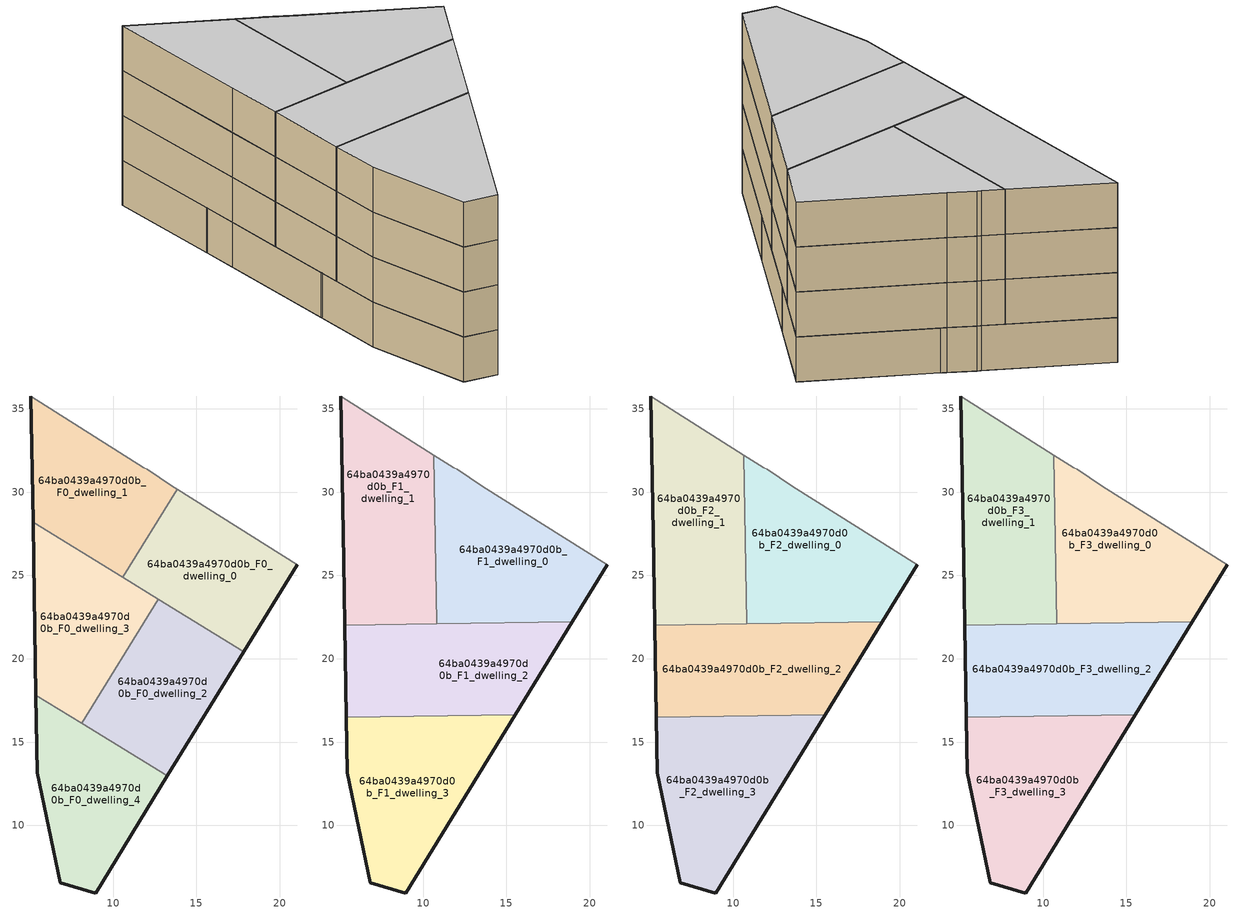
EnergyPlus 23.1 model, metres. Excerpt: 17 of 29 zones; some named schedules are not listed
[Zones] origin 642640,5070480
64ba0439a4970d0b_F0_dwelling_0
 floor ground (EU_floor_Construction): 17.85,20.42 21.06,25.66 13.85,30.18 10.59,24.88 z0
 wall outside (EU_wall_Construction): 21.06,25.66 17.85,20.42 z0:3
 wall to 64ba0439a4970d0b_F0_dwelling_1 (EU_wall_Construction): 10.59,24.88 13.85,30.18 z0:3
 wall adiabatic (EU_wall_Construction): 13.85,30.18 21.06,25.66 z0:3
 wall to 64ba0439a4970d0b_F0_dwelling_2 (EU_wall_Construction): 17.85,20.42 12.72,23.58 z0:3
 wall to 64ba0439a4970d0b_F0_dwelling_3 (EU_wall_Construction): 12.72,23.58 10.59,24.88 z0:3
64ba0439a4970d0b_F0_dwelling_1
 floor ground (EU_floor_Construction): 10.59,24.88 13.85,30.18 13.56,30.36 12.06,31.36 11.86,31.46 5.06,35.77 5.21,28.19 z0
 wall outside (EU_wall_Construction): 5.21,28.19 5.06,35.77 z0:3
 wall adiabatic (EU_wall_Construction): 5.06,35.77 11.86,31.46 12.06,31.36 13.56,30.36 13.85,30.18 z0:3
 wall to 64ba0439a4970d0b_F0_dwelling_3 (EU_wall_Construction): 10.59,24.88 5.21,28.19 z0:3
64ba0439a4970d0b_F0_dwelling_2
 floor ground (EU_floor_Construction): 13.27,12.97 17.85,20.42 12.72,23.58 8.14,16.13 z0
 wall outside (EU_wall_Construction): 17.85,20.42 13.27,12.97 z0:3
 wall to 64ba0439a4970d0b_F0_dwelling_3 (EU_wall_Construction): 8.14,16.13 12.72,23.58 z0:3
 wall to 64ba0439a4970d0b_F0_dwelling_4 (EU_wall_Construction): 13.27,12.97 8.14,16.13 z0:3
64ba0439a4970d0b_F0_dwelling_3
 floor ground (EU_floor_Construction): 8.14,16.13 12.72,23.58 5.21,28.19 5.25,25.86 5.38,17.83 z0
 wall outside (EU_wall_Construction): 5.38,17.83 5.25,25.86 5.21,28.19 z0:3
 wall to 64ba0439a4970d0b_F0_dwelling_4 (EU_wall_Construction): 8.14,16.13 5.38,17.83 z0:3
64ba0439a4970d0b_F0_dwelling_4
 floor ground (EU_floor_Construction): 8.95,5.95 13.27,12.97 5.38,17.83 5.45,13.15 6.85,6.55 z0
 wall outside (EU_wall_Construction): 13.27,12.97 8.95,5.95 6.85,6.55 5.45,13.15 5.38,17.83 z0:3
64ba0439a4970d0b_F1_dwelling_0
 floor to 64ba0439a4970d0b_F0_dwelling_0 (EU_floor_Construction): 18.96,22.24 21.06,25.66 13.85,30.18 10.77,25.17 10.77,24.77 15,22.17 z3
 floor to 64ba0439a4970d0b_F0_dwelling_1 (EU_floor_Construction): 10.77,25.17 13.85,30.18 13.56,30.36 12.06,31.36 11.86,31.46 10.65,32.23 z3
 floor to 64ba0439a4970d0b_F0_dwelling_3 (EU_floor_Construction): 11.82,22.12 12.72,23.58 10.77,24.77 10.82,22.11 z3
 floor to 64ba0439a4970d0b_F0_dwelling_2 (EU_floor_Construction): 15,22.17 12.72,23.58 11.82,22.12 z3
 wall outside (EU_wall_Construction): 21.06,25.66 18.96,22.24 z3:6
 wall adiabatic (EU_wall_Construction): 10.65,32.23 11.86,31.46 12.06,31.36 13.56,30.36 21.06,25.66 z3:6
 wall to 64ba0439a4970d0b_F1_dwelling_1 (EU_wall_Construction): 10.82,22.11 10.65,32.23 z3:6
 wall to 64ba0439a4970d0b_F1_dwelling_2 (EU_wall_Construction): 18.96,22.24 10.82,22.11 z3:6
64ba0439a4970d0b_F1_dwelling_1
 floor to 64ba0439a4970d0b_F0_dwelling_1 (EU_floor_Construction): 10.59,24.88 10.77,25.17 10.65,32.23 5.06,35.77 5.21,28.19 z3
 floor to 64ba0439a4970d0b_F0_dwelling_3 (EU_floor_Construction): 10.82,22.11 10.77,24.77 5.21,28.19 5.25,25.86 5.31,22.02 z3
 floor to 64ba0439a4970d0b_F0_dwelling_0 (EU_floor_Construction): 10.77,24.77 10.77,25.17 10.59,24.88 z3
 wall outside (EU_wall_Construction): 5.31,22.02 5.25,25.86 5.06,35.77 z3:6
 wall adiabatic (EU_wall_Construction): 5.06,35.77 10.65,32.23 z3:6
 wall to 64ba0439a4970d0b_F1_dwelling_2 (EU_wall_Construction): 10.82,22.11 5.31,22.02 z3:6
64ba0439a4970d0b_F1_dwelling_2
 floor to 64ba0439a4970d0b_F0_dwelling_2 (EU_floor_Construction): 15.53,16.65 17.85,20.42 15,22.17 11.82,22.12 8.39,16.53 z3
 floor to 64ba0439a4970d0b_F0_dwelling_0 (EU_floor_Construction): 17.85,20.42 18.96,22.24 15,22.17 z3
 floor to 64ba0439a4970d0b_F0_dwelling_4 (EU_floor_Construction): 7.51,16.52 5.38,17.82 5.4,16.48 z3
 floor to 64ba0439a4970d0b_F0_dwelling_3 (EU_floor_Construction): 8.39,16.53 11.82,22.12 5.31,22.02 5.38,17.82 7.51,16.52 z3
 wall outside (EU_wall_Construction): 5.4,16.48 5.31,22.02 / 18.96,22.24 15.53,16.65 z3:6
 wall to 64ba0439a4970d0b_F1_dwelling_3 (EU_wall_Construction): 15.53,16.65 5.4,16.48 z3:6
64ba0439a4970d0b_F1_dwelling_3
 floor to 64ba0439a4970d0b_F0_dwelling_3 (EU_floor_Construction): 8.14,16.13 8.39,16.53 7.51,16.52 z3
 floor to 64ba0439a4970d0b_F0_dwelling_4 (EU_floor_Construction): 8.95,5.95 13.27,12.97 7.51,16.52 5.4,16.48 5.45,13.15 6.85,6.55 z3
 floor to 64ba0439a4970d0b_F0_dwelling_2 (EU_floor_Construction): 13.27,12.97 15.53,16.65 8.39,16.53 8.14,16.13 z3
 wall outside (EU_wall_Construction): 15.53,16.65 8.95,5.95 6.85,6.55 5.45,13.15 5.4,16.48 z3:6
64ba0439a4970d0b_F2_dwelling_0
 floor to 64ba0439a4970d0b_F1_dwelling_0 (EU_floor_Construction): 18.96,22.24 21.06,25.66 13.56,30.36 12.06,31.36 11.86,31.46 10.65,32.23 10.82,22.11 z6
 wall outside (EU_wall_Construction): 21.06,25.66 18.96,22.24 z6:9
 wall adiabatic (EU_wall_Construction): 10.65,32.23 11.86,31.46 12.06,31.36 13.56,30.36 21.06,25.66 z6:9
 wall to 64ba0439a4970d0b_F2_dwelling_1 (EU_wall_Construction): 10.82,22.11 10.65,32.23 z6:9
 wall to 64ba0439a4970d0b_F2_dwelling_2 (EU_wall_Construction): 18.96,22.24 10.82,22.11 z6:9
64ba0439a4970d0b_F2_dwelling_1
 floor to 64ba0439a4970d0b_F1_dwelling_1 (EU_floor_Construction): 10.82,22.11 10.65,32.23 5.06,35.77 5.25,25.86 5.31,22.02 z6
 wall outside (EU_wall_Construction): 5.31,22.02 5.25,25.86 5.06,35.77 z6:9
 wall adiabatic (EU_wall_Construction): 5.06,35.77 10.65,32.23 z6:9
 wall to 64ba0439a4970d0b_F2_dwelling_2 (EU_wall_Construction): 10.82,22.11 5.31,22.02 z6:9
64ba0439a4970d0b_F2_dwelling_2
 floor to 64ba0439a4970d0b_F1_dwelling_2 (EU_floor_Construction): 15.53,16.65 18.96,22.24 5.31,22.02 5.4,16.48 z6
 wall outside (EU_wall_Construction): 5.4,16.48 5.31,22.02 / 18.96,22.24 15.53,16.65 z6:9
 wall to 64ba0439a4970d0b_F2_dwelling_3 (EU_wall_Construction): 15.53,16.65 5.4,16.48 z6:9
64ba0439a4970d0b_F2_dwelling_3
 floor to 64ba0439a4970d0b_F1_dwelling_3 (EU_floor_Construction): 8.95,5.95 15.53,16.65 5.4,16.48 5.45,13.15 6.85,6.55 z6
 wall outside (EU_wall_Construction): 15.53,16.65 8.95,5.95 6.85,6.55 5.45,13.15 5.4,16.48 z6:9
64ba0439a4970d0b_F3_dwelling_0
 floor to 64ba0439a4970d0b_F2_dwelling_0 (EU_floor_Construction): 18.96,22.24 21.06,25.66 13.56,30.36 12.06,31.36 11.86,31.46 10.65,32.23 10.82,22.11 z9
 wall outside (EU_wall_Construction): 21.06,25.66 18.96,22.24 z9:12
 wall adiabatic (EU_wall_Construction): 10.65,32.23 11.86,31.46 12.06,31.36 13.56,30.36 21.06,25.66 z9:12
 wall to 64ba0439a4970d0b_F3_dwelling_1 (EU_wall_Construction): 10.82,22.11 10.65,32.23 z9:12
 wall to 64ba0439a4970d0b_F3_dwelling_2 (EU_wall_Construction): 18.96,22.24 10.82,22.11 z9:12
 ceiling to 64ba0439a4970d0b_F4_dwelling_0 (EU_floor_Construction): 21.06,25.66 18.96,22.24 10.82,22.11 10.65,32.23 11.86,31.46 12.06,31.36 13.56,30.36 z12
64ba0439a4970d0b_F3_dwelling_1
 floor to 64ba0439a4970d0b_F2_dwelling_1 (EU_floor_Construction): 10.82,22.11 10.65,32.23 5.06,35.77 5.25,25.86 5.31,22.02 z9
 wall outside (EU_wall_Construction): 5.31,22.02 5.25,25.86 5.06,35.77 z9:12
 wall adiabatic (EU_wall_Construction): 5.06,35.77 10.65,32.23 z9:12
 wall to 64ba0439a4970d0b_F3_dwelling_2 (EU_wall_Construction): 10.82,22.11 5.31,22.02 z9:12
 ceiling to 64ba0439a4970d0b_F4_dwelling_1 (EU_floor_Construction): 10.65,32.23 10.82,22.11 5.31,22.02 5.25,25.86 5.06,35.77 z12
64ba0439a4970d0b_F3_dwelling_2
 floor to 64ba0439a4970d0b_F2_dwelling_2 (EU_floor_Construction): 15.53,16.65 18.96,22.24 5.31,22.02 5.4,16.48 z9
 wall outside (EU_wall_Construction): 5.4,16.48 5.31,22.02 / 18.96,22.24 15.53,16.65 z9:12
 wall to 64ba0439a4970d0b_F3_dwelling_3 (EU_wall_Construction): 15.53,16.65 5.4,16.48 z9:12
 ceiling to 64ba0439a4970d0b_F4_dwelling_2 (EU_floor_Construction): 18.96,22.24 15.53,16.65 5.4,16.48 5.31,22.02 z12
64ba0439a4970d0b_F3_dwelling_3
 floor to 64ba0439a4970d0b_F2_dwelling_3 (EU_floor_Construction): 8.95,5.95 15.53,16.65 5.4,16.48 5.45,13.15 6.85,6.55 z9
 wall outside (EU_wall_Construction): 15.53,16.65 8.95,5.95 6.85,6.55 5.45,13.15 5.4,16.48 z9:12
 ceiling to 64ba0439a4970d0b_F4_dwelling_3 (EU_floor_Construction): 15.53,16.65 8.95,5.95 6.85,6.55 5.45,13.15 5.4,16.48 z12
[Building]
EU S2 Campaign: North Axis=0; Terrain=City; Solar Distribution=FullExterior
[Site:Location]
Lyon-Bron: Latitude=45.75; Longitude=5; Time Zone=1; Elevation=198
[SizingPeriod:WeatherFileDays]
AnnualSizingPeriod: Begin Month=1; Begin Day of Month=1; End Month=12; End Day of Month=31; Day of Week for Start Day=Monday; Use Weather File Daylight Saving Period=No; Use Weather File Rain and Snow Indicators=No
[MATERIAL]
EU_InternalMass_Material: Roughness=MediumRough; Thickness=0.1; Conductivity=1; Density=1800; Specific Heat=900; Thermal Absorptance=0.9; Solar Absorptance=0.7; Visible Absorptance=0.7
[MATERIAL:NOMASS] Roughness=MediumRough; Thermal Absorptance=0.9; Solar Absorptance=0.7; Visible Absorptance=0.7
Name | Thermal Resistance
EU_wall_NoMass | 0.776494
EU_floor_NoMass | 0.421597
[CONSTRUCTION]
EU_wall_Construction: EU_wall_NoMass
EU_floor_Construction: EU_floor_NoMass
EU_InternalMass_Construction: EU_InternalMass_Material
[ZONE] Type=1; Multiplier=1; Ceiling Height=autocalculate; Floor Area=autocalculate; Part of Total Floor Area=Yes
Name | Volume
64ba0439a4970d0b_F0_dwelling_0 | 157.948
64ba0439a4970d0b_F1_dwelling_0; 64ba0439a4970d0b_F2_dwelling_0; 64ba0439a4970d0b_F3_dwelling_0 | 197.448
64ba0439a4970d0b_F0_dwelling_1; 64ba0439a4970d0b_F0_dwelling_2 | 157.966
64ba0439a4970d0b_F1_dwelling_1; 64ba0439a4970d0b_F2_dwelling_1; 64ba0439a4970d0b_F3_dwelling_1 | 197.425
64ba0439a4970d0b_F1_dwelling_2; 64ba0439a4970d0b_F2_dwelling_2; 64ba0439a4970d0b_F3_dwelling_2 | 197.449
64ba0439a4970d0b_F0_dwelling_3 | 157.967
64ba0439a4970d0b_F1_dwelling_3; 64ba0439a4970d0b_F2_dwelling_3; 64ba0439a4970d0b_F3_dwelling_3 | 197.4375
64ba0439a4970d0b_F0_dwelling_4 | 157.952
[INTERNALMASS] Construction=EU_InternalMass_Construction
Name | Zone or ZoneList | Surface Area
64ba0439a4970d0b_F0_dwelling_0_EU_InternalMass | 64ba0439a4970d0b_F0_dwelling_0 | 52.6505
64ba0439a4970d0b_F0_dwelling_1_EU_InternalMass | 64ba0439a4970d0b_F0_dwelling_1 | 52.6537
64ba0439a4970d0b_F0_dwelling_2_EU_InternalMass | 64ba0439a4970d0b_F0_dwelling_2 | 52.6541
64ba0439a4970d0b_F0_dwelling_3_EU_InternalMass | 64ba0439a4970d0b_F0_dwelling_3 | 52.6553
64ba0439a4970d0b_F0_dwelling_4_EU_InternalMass | 64ba0439a4970d0b_F0_dwelling_4 | 52.6503
64ba0439a4970d0b_F1_dwelling_0_EU_InternalMass | 64ba0439a4970d0b_F1_dwelling_0 | 65.8161
64ba0439a4970d0b_F1_dwelling_1_EU_InternalMass | 64ba0439a4970d0b_F1_dwelling_1 | 65.8078
64ba0439a4970d0b_F1_dwelling_2_EU_InternalMass | 64ba0439a4970d0b_F1_dwelling_2 | 65.8169
64ba0439a4970d0b_F1_dwelling_3_EU_InternalMass | 64ba0439a4970d0b_F1_dwelling_3 | 65.8124
64ba0439a4970d0b_F2_dwelling_0_EU_InternalMass | 64ba0439a4970d0b_F2_dwelling_0 | 65.8161
64ba0439a4970d0b_F2_dwelling_1_EU_InternalMass | 64ba0439a4970d0b_F2_dwelling_1 | 65.8078
64ba0439a4970d0b_F2_dwelling_2_EU_InternalMass | 64ba0439a4970d0b_F2_dwelling_2 | 65.8169
64ba0439a4970d0b_F2_dwelling_3_EU_InternalMass | 64ba0439a4970d0b_F2_dwelling_3 | 65.8124
64ba0439a4970d0b_F3_dwelling_0_EU_InternalMass | 64ba0439a4970d0b_F3_dwelling_0 | 65.8161
64ba0439a4970d0b_F3_dwelling_1_EU_InternalMass | 64ba0439a4970d0b_F3_dwelling_1 | 65.8078
64ba0439a4970d0b_F3_dwelling_2_EU_InternalMass | 64ba0439a4970d0b_F3_dwelling_2 | 65.8169
64ba0439a4970d0b_F3_dwelling_3_EU_InternalMass | 64ba0439a4970d0b_F3_dwelling_3 | 65.8124
[OTHEREQUIPMENT] Fuel Type=Electricity; Design Level Calculation Method=Watts/Area; Power per Zone Floor Area=1; Fraction Latent=0; Fraction Radiant=0; Fraction Lost=0; Carbon Dioxide Generation Rate=0; EndUse Subcategory=EU_Step8_InternalGains
Name | Zone or ZoneList or Space or SpaceList | Schedule
EU_Step8_InternalGain_64ba0439a4970d0b_F0_dwelling_0_f000 | 64ba0439a4970d0b_F0_dwelling_0 | EU_Step8_GainSchedule_64ba0439a4970d0b_F0_dwelling_0_f000
EU_Step8_InternalGain_64ba0439a4970d0b_F0_dwelling_1_f000 | 64ba0439a4970d0b_F0_dwelling_1 | EU_Step8_GainSchedule_64ba0439a4970d0b_F0_dwelling_1_f000
EU_Step8_InternalGain_64ba0439a4970d0b_F0_dwelling_2_f000 | 64ba0439a4970d0b_F0_dwelling_2 | EU_Step8_GainSchedule_64ba0439a4970d0b_F0_dwelling_2_f000
EU_Step8_InternalGain_64ba0439a4970d0b_F0_dwelling_3_f000 | 64ba0439a4970d0b_F0_dwelling_3 | EU_Step8_GainSchedule_64ba0439a4970d0b_F0_dwelling_3_f000
EU_Step8_InternalGain_64ba0439a4970d0b_F0_dwelling_4_f000 | 64ba0439a4970d0b_F0_dwelling_4 | EU_Step8_GainSchedule_64ba0439a4970d0b_F0_dwelling_4_f000
EU_Step8_InternalGain_64ba0439a4970d0b_F1_dwelling_0_f000 | 64ba0439a4970d0b_F1_dwelling_0 | EU_Step8_GainSchedule_64ba0439a4970d0b_F1_dwelling_0_f000
EU_Step8_InternalGain_64ba0439a4970d0b_F1_dwelling_1_f000 | 64ba0439a4970d0b_F1_dwelling_1 | EU_Step8_GainSchedule_64ba0439a4970d0b_F1_dwelling_1_f000
EU_Step8_InternalGain_64ba0439a4970d0b_F1_dwelling_2_f000 | 64ba0439a4970d0b_F1_dwelling_2 | EU_Step8_GainSchedule_64ba0439a4970d0b_F1_dwelling_2_f000
EU_Step8_InternalGain_64ba0439a4970d0b_F1_dwelling_3_f000 | 64ba0439a4970d0b_F1_dwelling_3 | EU_Step8_GainSchedule_64ba0439a4970d0b_F1_dwelling_3_f000
EU_Step8_InternalGain_64ba0439a4970d0b_F2_dwelling_0_f000 | 64ba0439a4970d0b_F2_dwelling_0 | EU_Step8_GainSchedule_64ba0439a4970d0b_F2_dwelling_0_f000
EU_Step8_InternalGain_64ba0439a4970d0b_F2_dwelling_1_f000 | 64ba0439a4970d0b_F2_dwelling_1 | EU_Step8_GainSchedule_64ba0439a4970d0b_F2_dwelling_1_f000
EU_Step8_InternalGain_64ba0439a4970d0b_F2_dwelling_2_f000 | 64ba0439a4970d0b_F2_dwelling_2 | EU_Step8_GainSchedule_64ba0439a4970d0b_F2_dwelling_2_f000
EU_Step8_InternalGain_64ba0439a4970d0b_F2_dwelling_3_f000 | 64ba0439a4970d0b_F2_dwelling_3 | EU_Step8_GainSchedule_64ba0439a4970d0b_F2_dwelling_3_f000
EU_Step8_InternalGain_64ba0439a4970d0b_F3_dwelling_0_f000 | 64ba0439a4970d0b_F3_dwelling_0 | EU_Step8_GainSchedule_64ba0439a4970d0b_F3_dwelling_0_f000
EU_Step8_InternalGain_64ba0439a4970d0b_F3_dwelling_1_f000 | 64ba0439a4970d0b_F3_dwelling_1 | EU_Step8_GainSchedule_64ba0439a4970d0b_F3_dwelling_1_f000
EU_Step8_InternalGain_64ba0439a4970d0b_F3_dwelling_2_f000 | 64ba0439a4970d0b_F3_dwelling_2 | EU_Step8_GainSchedule_64ba0439a4970d0b_F3_dwelling_2_f000
EU_Step8_InternalGain_64ba0439a4970d0b_F3_dwelling_3_f000 | 64ba0439a4970d0b_F3_dwelling_3 | EU_Step8_GainSchedule_64ba0439a4970d0b_F3_dwelling_3_f000
[ZONEVENTILATION:DESIGNFLOWRATE] Schedule=EU_AlwaysOn; Design Flow Rate Calculation Method=AirChanges/Hour; Air Changes per Hour=0.693814; Ventilation Type=Natural; Fan Pressure Rise=0; Fan Total Efficiency=1; Constant Term Coefficient=1; Temperature Term Coefficient=0; Velocity Term Coefficient=0; Velocity Squared Term Coefficient=0; Minimum Indoor Temperature=-100; Maximum Indoor Temperature=100; Delta Temperature=-100; Minimum Outdoor Temperature=-100; Maximum Outdoor Temperature=100; Maximum Wind Speed=40
Name | Zone or ZoneList or Space or SpaceList
EU_ConstantAir_64ba0439a4970d0b_F0_dwelling_0 | 64ba0439a4970d0b_F0_dwelling_0
EU_ConstantAir_64ba0439a4970d0b_F0_dwelling_1 | 64ba0439a4970d0b_F0_dwelling_1
EU_ConstantAir_64ba0439a4970d0b_F0_dwelling_2 | 64ba0439a4970d0b_F0_dwelling_2
EU_ConstantAir_64ba0439a4970d0b_F0_dwelling_3 | 64ba0439a4970d0b_F0_dwelling_3
EU_ConstantAir_64ba0439a4970d0b_F0_dwelling_4 | 64ba0439a4970d0b_F0_dwelling_4
EU_ConstantAir_64ba0439a4970d0b_F1_dwelling_0 | 64ba0439a4970d0b_F1_dwelling_0
EU_ConstantAir_64ba0439a4970d0b_F1_dwelling_1 | 64ba0439a4970d0b_F1_dwelling_1
EU_ConstantAir_64ba0439a4970d0b_F1_dwelling_2 | 64ba0439a4970d0b_F1_dwelling_2
EU_ConstantAir_64ba0439a4970d0b_F1_dwelling_3 | 64ba0439a4970d0b_F1_dwelling_3
EU_ConstantAir_64ba0439a4970d0b_F2_dwelling_0 | 64ba0439a4970d0b_F2_dwelling_0
EU_ConstantAir_64ba0439a4970d0b_F2_dwelling_1 | 64ba0439a4970d0b_F2_dwelling_1
EU_ConstantAir_64ba0439a4970d0b_F2_dwelling_2 | 64ba0439a4970d0b_F2_dwelling_2
EU_ConstantAir_64ba0439a4970d0b_F2_dwelling_3 | 64ba0439a4970d0b_F2_dwelling_3
EU_ConstantAir_64ba0439a4970d0b_F3_dwelling_0 | 64ba0439a4970d0b_F3_dwelling_0
EU_ConstantAir_64ba0439a4970d0b_F3_dwelling_1 | 64ba0439a4970d0b_F3_dwelling_1
EU_ConstantAir_64ba0439a4970d0b_F3_dwelling_2 | 64ba0439a4970d0b_F3_dwelling_2
EU_ConstantAir_64ba0439a4970d0b_F3_dwelling_3 | 64ba0439a4970d0b_F3_dwelling_3
[HVACTEMPLATE:THERMOSTAT] Constant Heating Setpoint=20; Constant Cooling Setpoint=50
EU_HeatOnly_64ba0439a4970d0b_F0_dwelling_0; EU_HeatOnly_64ba0439a4970d0b_F0_dwelling_1; EU_HeatOnly_64ba0439a4970d0b_F0_dwelling_2; EU_HeatOnly_64ba0439a4970d0b_F0_dwelling_3; EU_HeatOnly_64ba0439a4970d0b_F0_dwelling_4; EU_HeatOnly_64ba0439a4970d0b_F1_dwelling_0; EU_HeatOnly_64ba0439a4970d0b_F1_dwelling_1; EU_HeatOnly_64ba0439a4970d0b_F1_dwelling_2; EU_HeatOnly_64ba0439a4970d0b_F1_dwelling_3; EU_HeatOnly_64ba0439a4970d0b_F2_dwelling_0; EU_HeatOnly_64ba0439a4970d0b_F2_dwelling_1; EU_HeatOnly_64ba0439a4970d0b_F2_dwelling_2; EU_HeatOnly_64ba0439a4970d0b_F2_dwelling_3; EU_HeatOnly_64ba0439a4970d0b_F3_dwelling_0; EU_HeatOnly_64ba0439a4970d0b_F3_dwelling_1; EU_HeatOnly_64ba0439a4970d0b_F3_dwelling_2; EU_HeatOnly_64ba0439a4970d0b_F3_dwelling_3; EU_HeatOnly_64ba0439a4970d0b_F4_dwelling_0; EU_HeatOnly_64ba0439a4970d0b_F4_dwelling_1; EU_HeatOnly_64ba0439a4970d0b_F4_dwelling_2; EU_HeatOnly_64ba0439a4970d0b_F4_dwelling_3; EU_HeatOnly_64ba0439a4970d0b_F5_dwelling_0; EU_HeatOnly_64ba0439a4970d0b_F5_dwelling_1; EU_HeatOnly_64ba0439a4970d0b_F5_dwelling_2; EU_HeatOnly_64ba0439a4970d0b_F5_dwelling_3; EU_HeatOnly_64ba0439a4970d0b_F6_dwelling_0; EU_HeatOnly_64ba0439a4970d0b_F6_dwelling_1; EU_HeatOnly_64ba0439a4970d0b_F6_dwelling_2; EU_HeatOnly_64ba0439a4970d0b_F6_dwelling_3
